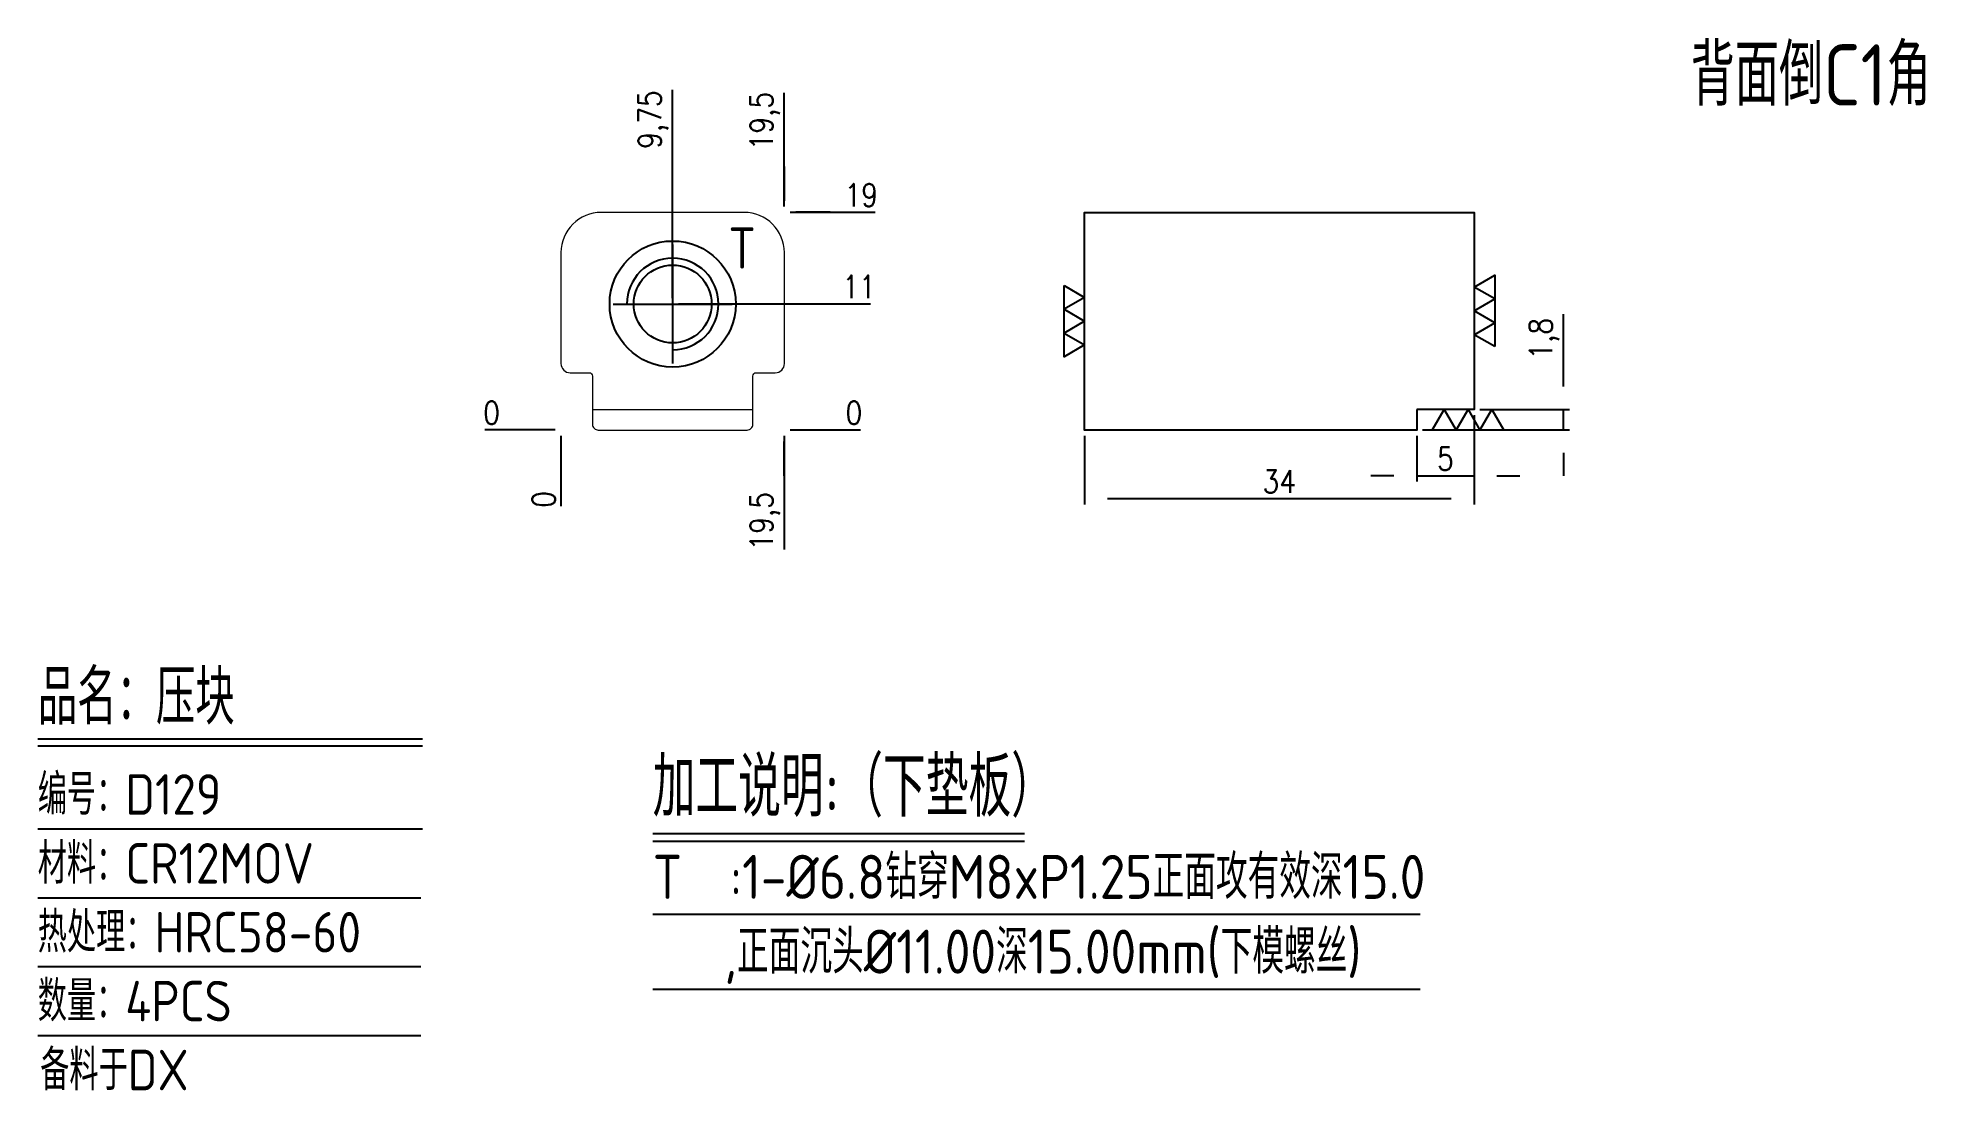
# Model space of a CAD drawing. Header units: millimetres. Extents: x 120291 to 120456, y -5239 to -5147.
import ezdxf
from ezdxf.enums import TextEntityAlignment as Align

# ---------------------------------------------------------------- set-up
doc = ezdxf.new("R2010")
doc.units = ezdxf.units.MM
doc.linetypes.add('CENTER', pattern=[0])
doc.linetypes.add('HIDDEN', pattern=[0])
for name, color, linetype in [('DIE_P', 2, 'Continuous'), ('DIM', 4, 'Continuous'), ('TEXT', 4, 'Continuous')]:
    doc.layers.add(name, color=color, linetype=linetype)
doc.styles.add('gbenor', font='gbenor.shx', dxfattribs={"bigfont": 'gbcbig.shx'})
doc.styles.get("Standard").update_dxf_attribs({"font": 'txt.shx', "width": 0.85, "bigfont": 'ctxt.shx'})
doc.dimstyles.new('T-2-WX', dxfattribs={"dimtxt": 2, "dimasz": 2, "dimexe": 0.5, "dimexo": 0.5, "dimgap": 0.5, "dimtad": 1, "dimtxsty": 'Standard', "dimblk": 'OPEN30', "dimcen": 0, "dimazin": 3, "dimtfac": 1, "dimtmove": 0, "dimatfit": 3, "dimldrblk": 'OPEN30', "dimlwd": -1, "dimlwe": -1})

# ---------------------------------------------------------------- blocks, each defined once
blk = doc.blocks.new('*D7579')
at = {"layer": 'Defpoints', "color": 0}
for p in [(120337.12, -5181.28), (120356.62, -5181.28), (120361.62, -5181.28)]:
    blk.add_point(p, dxfattribs=at)
at = {"layer": 'DIM', "color": 0}
blk.add_line((120357.12, -5181.28), (120363.26, -5181.28), dxfattribs=at)
at = {"layer": 'DIM', "color": 0, "insert": (120362.69, -5179.78), "char_height": 2, "attachment_point": 5}
blk.add_mtext('0', dxfattribs=at)
blk = doc.blocks.new('_Open30')
blk = doc.blocks.new('*D7580')
at = {"layer": 'Defpoints', "color": 0}
for p in [(120346.87, -5170.28), (120361.62, -5170.28), (120337.12, -5181.28)]:
    blk.add_point(p, dxfattribs=at)
at = {"layer": 'DIM', "color": 0}
for p, q in [((120347.37, -5170.28), (120353.62, -5170.28)), ((120353.62, -5170.28), (120357.62, -5170.28)), ((120357.62, -5170.28), (120364.15, -5170.28))]:
    blk.add_line(p, q, dxfattribs=at)
at = {"layer": 'DIM', "color": 0, "insert": (120363.14, -5168.78), "char_height": 2, "attachment_point": 5}
blk.add_mtext('11', dxfattribs=at)
blk = doc.blocks.new('*D7581')
at = {"layer": 'Defpoints', "color": 0}
for p in [(120356.62, -5162.28), (120361.62, -5162.28), (120337.12, -5181.28)]:
    blk.add_point(p, dxfattribs=at)
at = {"layer": 'DIM', "color": 0}
for p, q in [((120357.12, -5162.28), (120360.62, -5162.28)), ((120360.62, -5162.28), (120357.62, -5162.28)), ((120357.62, -5162.28), (120364.55, -5162.28))]:
    blk.add_line(p, q, dxfattribs=at)
at = {"layer": 'DIM', "color": 0, "insert": (120363.34, -5160.78), "char_height": 2, "attachment_point": 5}
blk.add_mtext('19', dxfattribs=at)
blk = doc.blocks.new('*D7582')
at = {"layer": 'Defpoints', "color": 0}
for p in [(120332.12, -5181.28), (120337.12, -5181.28), (120337.12, -5181.28)]:
    blk.add_point(p, dxfattribs=at)
at = {"layer": 'DIM', "color": 0}
blk.add_line((120336.62, -5181.28), (120330.49, -5181.28), dxfattribs=at)
at = {"layer": 'DIM', "color": 0, "insert": (120331.06, -5179.78), "char_height": 2, "attachment_point": 5}
blk.add_mtext('0', dxfattribs=at)
blk = doc.blocks.new('*D7583')
at = {"layer": 'Defpoints', "color": 0}
for p in [(120337.12, -5181.28), (120356.62, -5181.28), (120356.62, -5186.28)]:
    blk.add_point(p, dxfattribs=at)
at = {"layer": 'DIM', "color": 0}
for p, q in [((120356.62, -5181.78), (120356.62, -5185.28)), ((120356.62, -5185.28), (120356.62, -5182.28)), ((120356.62, -5182.28), (120356.62, -5191.72))]:
    blk.add_line(p, q, dxfattribs=at)
at = {"layer": 'DIM', "color": 0, "insert": (120354.93, -5189.25), "char_height": 2, "attachment_point": 5, "rotation": 90}
blk.add_mtext('19,5', dxfattribs=at)
blk = doc.blocks.new('*D7584')
at = {"layer": 'Defpoints', "color": 0}
for p in [(120337.12, -5181.28), (120337.12, -5181.28), (120337.12, -5186.28)]:
    blk.add_point(p, dxfattribs=at)
at = {"layer": 'DIM', "color": 0}
blk.add_line((120337.12, -5181.78), (120337.12, -5187.92), dxfattribs=at)
at = {"layer": 'DIM', "color": 0, "insert": (120335.62, -5187.35), "char_height": 2, "attachment_point": 5, "rotation": 90}
blk.add_mtext('0', dxfattribs=at)
blk = doc.blocks.new('*D7585')
at = {"layer": 'Defpoints', "color": 0}
for p in [(120356.62, -5157.28), (120356.62, -5162.28), (120337.12, -5181.28)]:
    blk.add_point(p, dxfattribs=at)
at = {"layer": 'DIM', "color": 0}
for p, q in [((120356.62, -5161.28), (120356.62, -5151.85)), ((120356.62, -5161.78), (120356.62, -5158.28)), ((120356.62, -5158.28), (120356.62, -5161.28))]:
    blk.add_line(p, q, dxfattribs=at)
at = {"layer": 'DIM', "color": 0, "insert": (120354.93, -5154.32), "char_height": 2, "attachment_point": 5, "rotation": 90}
blk.add_mtext('19,5', dxfattribs=at)
blk = doc.blocks.new('*D7586')
at = {"layer": 'Defpoints', "color": 0}
for p in [(120346.87, -5157.28), (120346.87, -5170.28), (120337.12, -5181.28)]:
    blk.add_point(p, dxfattribs=at)
at = {"layer": 'DIM', "color": 0}
for p, q in [((120346.87, -5161.28), (120346.87, -5151.6)), ((120346.87, -5165.28), (120346.87, -5161.28)), ((120346.87, -5169.78), (120346.87, -5165.28))]:
    blk.add_line(p, q, dxfattribs=at)
at = {"layer": 'DIM', "color": 0, "insert": (120345.18, -5154.19), "char_height": 2, "attachment_point": 5, "rotation": 90}
blk.add_mtext('9,75', dxfattribs=at)
blk = doc.blocks.new('*D7587')
at = {"layer": 'Defpoints', "color": 0}
for p in [(120382.83, -5181.28), (120416.83, -5181.28), (120382.83, -5187.28)]:
    blk.add_point(p, dxfattribs=at)
at = {"layer": 'DIM', "color": 0}
for p, q in [((120382.83, -5181.78), (120382.83, -5187.78)), ((120416.83, -5181.78), (120416.83, -5187.78)), ((120414.83, -5187.28), (120384.83, -5187.28))]:
    blk.add_line(p, q, dxfattribs=at)
at = {"layer": 'DIM', "color": 0, "insert": (120399.83, -5185.78), "char_height": 2, "attachment_point": 5}
blk.add_mtext('34', dxfattribs=at)
blk = doc.blocks.new('*D7588')
at = {"layer": 'Defpoints', "color": 0}
for p in [(120416.83, -5179.48), (120424.65, -5179.48), (120411.83, -5181.28)]:
    blk.add_point(p, dxfattribs=at)
at = {"layer": 'DIM', "color": 0}
for p, q in [((120424.65, -5177.48), (120424.65, -5171.17)), ((120417.33, -5179.48), (120425.15, -5179.48)), ((120424.65, -5181.28), (120424.65, -5179.48)), ((120412.33, -5181.28), (120425.15, -5181.28)), ((120424.65, -5183.28), (120424.65, -5185.28))]:
    blk.add_line(p, q, dxfattribs=at)
at = {"layer": 'DIM', "color": 0, "insert": (120422.96, -5173.32), "char_height": 2, "attachment_point": 5, "rotation": 90}
blk.add_mtext('1,8', dxfattribs=at)
blk = doc.blocks.new('*D7589')
at = {"layer": 'Defpoints', "color": 0}
for p in [(120416.83, -5179.48), (120411.83, -5181.28), (120416.83, -5185.29)]:
    blk.add_point(p, dxfattribs=at)
at = {"layer": 'DIM', "color": 0}
for p, q in [((120416.83, -5179.98), (120416.83, -5185.79)), ((120411.83, -5181.78), (120411.83, -5185.79)), ((120409.83, -5185.29), (120407.83, -5185.29)), ((120411.83, -5185.29), (120416.83, -5185.29)), ((120418.83, -5185.29), (120420.83, -5185.29))]:
    blk.add_line(p, q, dxfattribs=at)
at = {"layer": 'DIM', "color": 0, "insert": (120414.33, -5183.79), "char_height": 2, "attachment_point": 5}
blk.add_mtext('5', dxfattribs=at)

msp = doc.modelspace()

# ---------------------------------------------------------------- linework, layer by layer
at = {"layer": 'DIE_P', "color": 4, "linetype": 'CENTER', "ltscale": 0.007}
for p, q in [((120346.874, -5175.485), (120346.874, -5165.085)), ((120341.674, -5170.285), (120352.074, -5170.285))]:
    msp.add_line(p, q, dxfattribs=at)
at = {"layer": 'DIE_P', "linetype": 'HIDDEN', "lineweight": 15}
msp.add_line((120339.874, -5179.485), (120353.874, -5179.485), dxfattribs=at)
at = {"layer": 'DIE_P', "linetype": 'Continuous', "lineweight": 15}
msp.add_lwpolyline([(120354.174, -5176.285), (120355.824, -5176.285, 0.4142136), (120356.624, -5175.485), (120356.624, -5165.785, 0.4142136), (120353.124, -5162.285), (120340.624, -5162.285, 0.4142136), (120337.124, -5165.785), (120337.124, -5175.485, 0.4142136), (120337.924, -5176.285), (120339.574, -5176.285, -0.4142136), (120339.874, -5176.585), (120339.874, -5180.785, 0.4142136), (120340.374, -5181.285), (120353.374, -5181.285, 0.4142136), (120353.874, -5180.785), (120353.874, -5176.585, -0.4142136)], format="xyb", close=True, dxfattribs=at)
at = {"layer": 'DIE_P', "color": 2}
msp.add_lwpolyline([(120411.835, -5179.485), (120411.835, -5181.285), (120382.835, -5181.285), (120382.835, -5162.285), (120416.835, -5162.285), (120416.835, -5179.485)], close=True, dxfattribs=at)
at = {"layer": 'DIE_P', "color": 4}
for points in [[(120418.635, -5174.002), (120416.835, -5172.963), (120418.635, -5171.924), (120416.835, -5170.885), (120418.635, -5169.845), (120416.835, -5168.806), (120418.635, -5167.767), (120418.635, -5174.002)], [(120381.035, -5168.667), (120382.835, -5169.706), (120381.035, -5170.745), (120382.835, -5171.785), (120381.035, -5172.824), (120382.835, -5173.863), (120381.035, -5174.902), (120381.035, -5168.667)], [(120413.185, -5181.285), (120414.224, -5179.485), (120415.263, -5181.285), (120416.302, -5179.485), (120417.341, -5181.285), (120418.381, -5179.485), (120419.42, -5181.285), (120413.185, -5181.285)]]:
    msp.add_lwpolyline(points, close=True, dxfattribs=at)
at = {"layer": 'DIE_P'}
for radius in [5.5, 3.4]:
    msp.add_circle((120346.874, -5170.285), radius, dxfattribs=at)
msp.add_arc((120346.874, -5170.285), 4, 270, 180, dxfattribs=at)
at = {"layer": 'DIM', "color": 4, "linetype": 'Continuous', "lineweight": 25}
for p, q in [((120291.45, -5208.235), (120325.039, -5208.235)), ((120291.45, -5208.854), (120325.039, -5208.854)), ((120291.45, -5216.105), (120325.039, -5216.105)), ((120291.45, -5222.119), (120324.894, -5222.119)), ((120291.45, -5228.133), (120324.894, -5228.133)), ((120291.45, -5234.146), (120324.894, -5234.146))]:
    msp.add_line(p, q, dxfattribs=at)
at = {"layer": 'TEXT', "color": 3}
for p, q in [((120345.13, -5216.51), (120377.571, -5216.51)), ((120345.13, -5217.182), (120377.571, -5217.182)), ((120345.13, -5223.557), (120412.128, -5223.557)), ((120345.13, -5230.085), (120412.128, -5230.085))]:
    msp.add_line(p, q, dxfattribs=at)

# ---------------------------------------------------------------- texts
at = {"layer": 'DIM', "color": 3, "linetype": 'Continuous', "lineweight": 25, "style": 'gbenor'}
for s, height, p in [('品名：压块', 4.7756, (120291.45, -5206.996)), ('编号：D129', 3.5375, (120291.45, -5214.867)), ('材料：CR12MOV', 3.5375, (120291.45, -5220.881)), ('热处理：HRC58-60', 3.53747, (120291.45, -5226.895)), ('数量：4PCS', 3.5375, (120291.45, -5232.908)), ('备料于DX', 3.5375, (120291.665, -5238.922))]:
    msp.add_text(s, height=height, dxfattribs=at).set_placement(p)
at = {"layer": 'TEXT', "color": 4, "lineweight": 18, "style": 'gbenor'}
msp.add_text('背面倒C1角', height=5.348, dxfattribs=at).set_placement((120435.741, -5152.965))
at = {"layer": 'TEXT', "color": 4, "style": 'gbenor'}
msp.add_text('T', height=3.6, dxfattribs=at).set_placement((120352.935, -5165.391), align=Align.MIDDLE_CENTER)
for s, height, p in [('加工说明:（下垫板）', 5.184, (120345.13, -5215.032)), ('T  :1-%%C6.8钻穿M8xP1.25正面攻有效深15.0', 3.84, (120345.13, -5222.213)), ('   ,正面沉头%%C11.00深15.00mm(下模螺丝)', 3.84, (120345.13, -5228.741))]:
    msp.add_text(s, height=height, dxfattribs=at).set_placement(p)

# ---------------------------------------------------------------- dimensions: what is measured, and where the dimension line sits
at = {"layer": 'DIM', "color": 4}
for feature_location, offset, dtype, origin, picture, middle in [((120346.874, -5170.285), (0, 13), 1, (120337.124, -5181.285), '*D7586', (120345.184, -5154.194)), ((120356.624, -5162.285), (0, 5), 1, (120337.124, -5181.285), '*D7585', (120354.934, -5154.315)), ((120356.624, -5162.285), (5, 0), 0, (120337.124, -5181.285), '*D7581', (120363.338, -5160.785)), ((120346.874, -5170.285), (14.75, 0), 0, (120337.124, -5181.285), '*D7580', (120363.136, -5168.785)), ((120337.123985008, -5181.284514558), (-5, 0), 0, (120337.123985008, -5181.284514558), '*D7582', (120331.057318341, -5179.784514558)), ((120356.623985028, -5181.284514558), (5, 0), 0, (120337.123985008, -5181.284514558), '*D7579', (120362.690651695, -5179.784514558)), ((120337.123985008, -5181.284514558), (0, -5), 1, (120337.123985008, -5181.284514558), '*D7584', (120335.623985008, -5187.351181224)), ((120356.624, -5181.285), (0, -5), 1, (120337.124, -5181.285), '*D7583', (120354.934, -5189.254))]:
    dim = msp.add_ordinate_dim(feature_location=feature_location, offset=offset, dtype=dtype, origin=origin, dimstyle='T-2-WX', dxfattribs=at)
    dim.commit()
    dim.dimension.update_dxf_attribs({"geometry": picture, "text_midpoint": middle})
dim = msp.add_linear_dim(base=(120424.65, -5179.485), p1=(120411.835, -5181.285), p2=(120416.835, -5179.485), angle=90, dimstyle='T-2-WX', dxfattribs=at)
dim.commit()
dim.dimension.update_dxf_attribs({"geometry": '*D7588', "text_midpoint": (120422.96, -5173.325)})
for base, p1, p2, picture, middle in [((120416.835, -5185.288), (120411.835, -5181.285), (120416.835, -5179.485), '*D7589', (120414.335, -5183.788)), ((120382.835, -5187.285), (120416.835, -5181.285), (120382.835, -5181.285), '*D7587', (120399.835, -5185.785))]:
    dim = msp.add_linear_dim(base=base, p1=p1, p2=p2, dimstyle='T-2-WX', dxfattribs=at)
    dim.commit()
    dim.dimension.update_dxf_attribs({"geometry": picture, "text_midpoint": middle})

doc.saveas('drawing.dxf')
